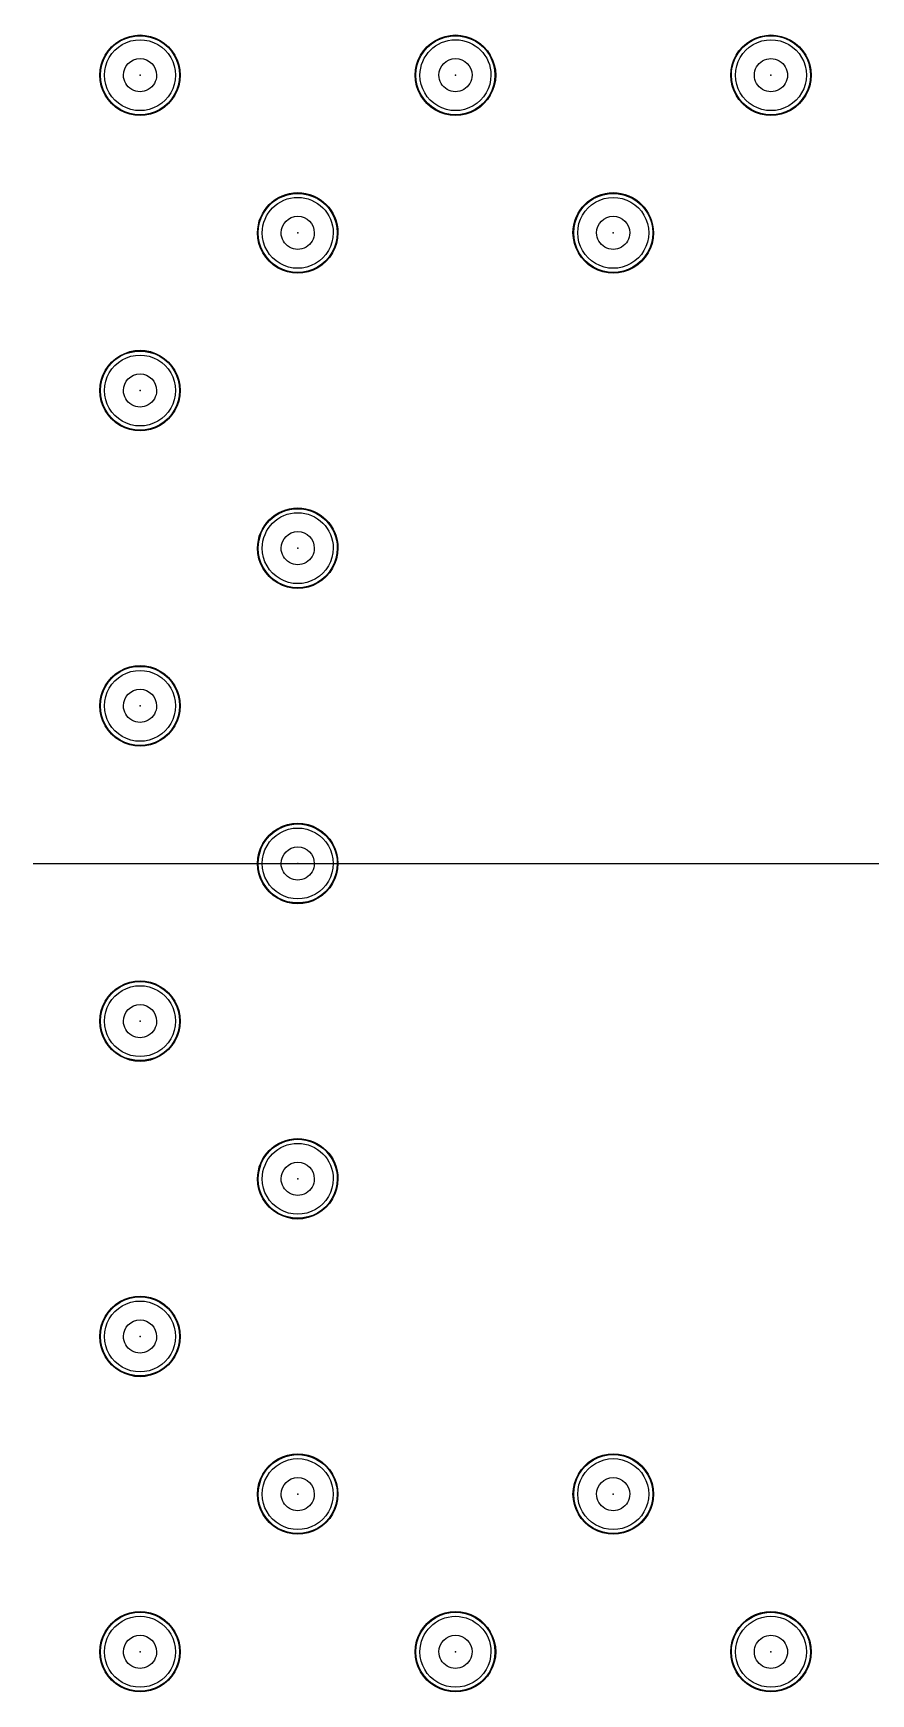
# Model space of a CAD drawing. Header units: millimetres. Extents: x 24815 to 37444, y -10619 to 6020.
# Drawn here: x 28075.79 to 28082.54, y 5863.36 to 5876.74 of the extents above; entities that cross this region are included whole.
import ezdxf

# ---------------------------------------------------------------- set-up
doc = ezdxf.new("R2010")
doc.units = ezdxf.units.MM

# ---------------------------------------------------------------- blocks, each defined once
blk = doc.blocks.new('A$C3CC6408C')
at = {"color": 2}
blk.add_line((-99.224, -39.4), (-79.724, -39.4), dxfattribs=at)
blk.add_line((-99.224, -39.4), (-79.724, -39.4), dxfattribs=at)
at = {"color": 2, "extrusion": (0, 0, -1)}
for centre, major_axis, start_param, end_param in [((-98.364, -33.05), (-0.229, 0.229), 5.497787, 8.63938), ((-98.364, -33.05), (-0.229, 0.229), 5.497787, 8.63938), ((-98.364, -33.05), (-0.225, 0.225), 5.497787, 8.63938), ((-98.364, -33.05), (-0.225, 0.225), 5.497787, 8.63938), ((-98.364, -33.05), (-0.202, 0.202), 5.497787, 8.63938), ((-98.364, -33.05), (-0.202, 0.202), 5.497787, 8.63938), ((-98.364, -33.05), (-0.202, 0.202), 5.497787, 8.63938), ((-98.364, -33.05), (-0.202, 0.202), 5.497787, 8.63938), ((-98.364, -33.05), (-0.202, 0.202), 5.497787, 8.63938), ((-98.364, -33.05), (-0.202, 0.202), 5.497787, 8.63938), ((-98.364, -33.05), (-0.202, 0.202), 5.497787, 8.63938), ((-98.364, -33.05), (-0.202, 0.202), 5.497787, 8.63938), ((-98.364, -33.05), (-0.202, 0.202), 5.497787, 8.63938), ((-98.364, -33.05), (-0.202, 0.202), 5.497787, 8.63938), ((-98.364, -33.05), (-0.202, 0.202), 5.497787, 8.63938), ((-95.824, -33.05), (-0.229, 0.229), 5.497787, 8.63938), ((-95.824, -33.05), (-0.229, 0.229), 5.497787, 8.63938), ((-95.824, -33.05), (-0.225, 0.225), 5.497787, 8.63938), ((-95.824, -33.05), (-0.225, 0.225), 5.497787, 8.63938), ((-95.824, -33.05), (0.202, 0.202), 3.926991, 7.068583), ((-95.824, -33.05), (0.202, 0.202), 3.926991, 7.068583), ((-95.824, -33.05), (0.202, 0.202), 3.926991, 7.068583), ((-95.824, -33.05), (0.202, 0.202), 3.926991, 7.068583), ((-95.824, -33.05), (0.202, 0.202), 3.926991, 7.068583), ((-95.824, -33.05), (0.202, 0.202), 3.926991, 7.068583), ((-95.824, -33.05), (0.202, 0.202), 3.926991, 7.068583), ((-95.824, -33.05), (0.202, 0.202), 3.926991, 7.068583), ((-95.824, -33.05), (0.202, 0.202), 3.926991, 7.068583), ((-95.824, -33.05), (0.202, 0.202), 3.926991, 7.068583), ((-95.824, -33.05), (0.202, 0.202), 3.926991, 7.068583), ((-93.284, -33.05), (-0.229, 0.229), 5.497787, 8.63938), ((-93.284, -33.05), (-0.229, 0.229), 5.497787, 8.63938), ((-93.284, -33.05), (0.225, 0.225), 3.926991, 7.068583), ((-93.284, -33.05), (0.225, 0.225), 3.926991, 7.068583), ((-93.284, -33.05), (-0.202, 0.202), 5.497787, 8.63938), ((-93.284, -33.05), (-0.202, 0.202), 5.497787, 8.63938), ((-93.284, -33.05), (-0.202, 0.202), 5.497787, 8.63938), ((-93.284, -33.05), (-0.202, 0.202), 5.497787, 8.63938), ((-93.284, -33.05), (-0.202, 0.202), 5.497787, 8.63938), ((-93.284, -33.05), (-0.202, 0.202), 5.497787, 8.63938), ((-93.284, -33.05), (-0.202, 0.202), 5.497787, 8.63938), ((-93.284, -33.05), (-0.202, 0.202), 5.497787, 8.63938), ((-93.284, -33.05), (-0.202, 0.202), 5.497787, 8.63938), ((-93.284, -33.05), (-0.202, 0.202), 5.497787, 8.63938), ((-93.284, -33.05), (-0.202, 0.202), 5.497787, 8.63938), ((-98.364, -33.05), (0.0943, 0.0943), 3.926991, 7.068583), ((-98.364, -33.05), (0.0943, 0.0943), 3.926991, 7.068583), ((-95.824, -33.05), (0.0943, 0.0943), 3.926991, 7.068583), ((-95.824, -33.05), (0.0943, 0.0943), 3.926991, 7.068583), ((-93.284, -33.05), (-0.0943, 0.0943), 5.497787, 8.63938), ((-93.284, -33.05), (-0.0943, 0.0943), 5.497787, 8.63938), ((-98.364, -33.05), (0.229, 0.229), 0.785398, 3.926991), ((-98.364, -33.05), (0.229, 0.229), 0.785398, 3.926991), ((-98.364, -33.05), (0.225, 0.225), 0.785398, 3.926991), ((-98.364, -33.05), (0.225, 0.225), 0.785398, 3.926991), ((-98.364, -33.05), (0.202, 0.202), 0.785398, 3.926991), ((-98.364, -33.05), (0.202, 0.202), 0.785398, 3.926991), ((-98.364, -33.05), (0.202, 0.202), 0.785398, 3.926991), ((-98.364, -33.05), (0.202, 0.202), 0.785398, 3.926991), ((-98.364, -33.05), (0.202, 0.202), 0.785398, 3.926991), ((-98.364, -33.05), (0.202, 0.202), 0.785398, 3.926991), ((-98.364, -33.05), (0.202, 0.202), 0.785398, 3.926991), ((-98.364, -33.05), (0.202, 0.202), 0.785398, 3.926991), ((-98.364, -33.05), (0.202, 0.202), 0.785398, 3.926991), ((-98.364, -33.05), (0.202, 0.202), 0.785398, 3.926991), ((-98.364, -33.05), (0.202, 0.202), 0.785398, 3.926991), ((-98.364, -33.05), (0.0943, 0.0943), 0.785398, 3.926991), ((-98.364, -33.05), (0.0943, 0.0943), 0.785398, 3.926991), ((-95.824, -33.05), (0.229, 0.229), 0.785398, 3.926991), ((-95.824, -33.05), (0.229, 0.229), 0.785398, 3.926991), ((-95.824, -33.05), (0.225, 0.225), 0.785398, 3.926991), ((-95.824, -33.05), (0.225, 0.225), 0.785398, 3.926991), ((-95.824, -33.05), (0.202, 0.202), 0.785398, 3.926991), ((-95.824, -33.05), (0.202, 0.202), 0.785398, 3.926991), ((-95.824, -33.05), (0.202, 0.202), 0.785398, 3.926991), ((-95.824, -33.05), (0.202, 0.202), 0.785398, 3.926991), ((-95.824, -33.05), (0.202, 0.202), 0.785398, 3.926991), ((-95.824, -33.05), (0.202, 0.202), 0.785398, 3.926991), ((-95.824, -33.05), (0.202, 0.202), 0.785398, 3.926991), ((-95.824, -33.05), (0.202, 0.202), 0.785398, 3.926991), ((-95.824, -33.05), (0.202, 0.202), 0.785398, 3.926991), ((-95.824, -33.05), (0.202, 0.202), 0.785398, 3.926991), ((-95.824, -33.05), (0.202, 0.202), 0.785398, 3.926991), ((-95.824, -33.05), (-0.0943, 0.0943), 2.356194, 5.497787), ((-95.824, -33.05), (-0.0943, 0.0943), 2.356194, 5.497787), ((-93.284, -33.05), (0.229, 0.229), 0.785398, 3.926991), ((-93.284, -33.05), (0.229, 0.229), 0.785398, 3.926991), ((-93.284, -33.05), (0.225, 0.225), 0.785398, 3.926991), ((-93.284, -33.05), (0.225, 0.225), 0.785398, 3.926991), ((-93.284, -33.05), (0.202, 0.202), 0.785398, 3.926991), ((-93.284, -33.05), (0.202, 0.202), 0.785398, 3.926991), ((-93.284, -33.05), (0.202, 0.202), 0.785398, 3.926991), ((-93.284, -33.05), (0.202, 0.202), 0.785398, 3.926991), ((-93.284, -33.05), (0.202, 0.202), 0.785398, 3.926991), ((-93.284, -33.05), (0.202, 0.202), 0.785398, 3.926991), ((-93.284, -33.05), (0.202, 0.202), 0.785398, 3.926991), ((-93.284, -33.05), (0.202, 0.202), 0.785398, 3.926991), ((-93.284, -33.05), (0.202, 0.202), 0.785398, 3.926991), ((-93.284, -33.05), (0.202, 0.202), 0.785398, 3.926991), ((-93.284, -33.05), (0.202, 0.202), 0.785398, 3.926991), ((-93.284, -33.05), (0.0943, 0.0943), 0.785398, 3.926991), ((-93.284, -33.05), (0.0943, 0.0943), 0.785398, 3.926991), ((-97.094, -34.32), (0.229, 0.229), 3.926991, 7.068583), ((-97.094, -34.32), (0.229, 0.229), 3.926991, 7.068583), ((-97.094, -34.32), (-0.225, 0.225), 5.497787, 8.63938), ((-97.094, -34.32), (-0.225, 0.225), 5.497787, 8.63938), ((-97.094, -34.32), (0.202, 0.202), 3.926991, 7.068583), ((-97.094, -34.32), (0.202, 0.202), 3.926991, 7.068583), ((-97.094, -34.32), (0.202, 0.202), 3.926991, 7.068583), ((-97.094, -34.32), (0.202, 0.202), 3.926991, 7.068583), ((-97.094, -34.32), (0.202, 0.202), 3.926991, 7.068583), ((-97.094, -34.32), (0.202, 0.202), 3.926991, 7.068583), ((-97.094, -34.32), (0.202, 0.202), 3.926991, 7.068583), ((-97.094, -34.32), (0.202, 0.202), 3.926991, 7.068583), ((-97.094, -34.32), (0.202, 0.202), 3.926991, 7.068583), ((-97.094, -34.32), (0.202, 0.202), 3.926991, 7.068583), ((-97.094, -34.32), (0.202, 0.202), 3.926991, 7.068583), ((-94.554, -34.32), (0.229, 0.229), 3.926991, 7.068583), ((-94.554, -34.32), (0.229, 0.229), 3.926991, 7.068583), ((-94.554, -34.32), (-0.225, 0.225), 5.497787, 8.63938), ((-94.554, -34.32), (-0.225, 0.225), 5.497787, 8.63938), ((-94.554, -34.32), (-0.202, 0.202), 5.497787, 8.63938), ((-94.554, -34.32), (-0.202, 0.202), 5.497787, 8.63938), ((-94.554, -34.32), (-0.202, 0.202), 5.497787, 8.63938), ((-94.554, -34.32), (-0.202, 0.202), 5.497787, 8.63938), ((-94.554, -34.32), (-0.202, 0.202), 5.497787, 8.63938), ((-94.554, -34.32), (-0.202, 0.202), 5.497787, 8.63938), ((-94.554, -34.32), (-0.202, 0.202), 5.497787, 8.63938), ((-94.554, -34.32), (-0.202, 0.202), 5.497787, 8.63938), ((-94.554, -34.32), (-0.202, 0.202), 5.497787, 8.63938), ((-94.554, -34.32), (-0.202, 0.202), 5.497787, 8.63938), ((-94.554, -34.32), (-0.202, 0.202), 5.497787, 8.63938), ((-97.094, -34.32), (0.0943, 0.0943), 3.926991, 7.068583), ((-97.094, -34.32), (0.0943, 0.0943), 3.926991, 7.068583), ((-94.554, -34.32), (0.0943, 0.0943), 3.926991, 7.068583), ((-94.554, -34.32), (0.0943, 0.0943), 3.926991, 7.068583), ((-97.094, -34.32), (0.229, 0.229), 0.785398, 3.926991), ((-97.094, -34.32), (0.229, 0.229), 0.785398, 3.926991), ((-97.094, -34.32), (-0.225, 0.225), 2.356194, 5.497787), ((-97.094, -34.32), (-0.225, 0.225), 2.356194, 5.497787), ((-97.094, -34.32), (-0.202, 0.202), 2.356194, 5.497787), ((-97.094, -34.32), (-0.202, 0.202), 2.356194, 5.497787), ((-97.094, -34.32), (-0.202, 0.202), 2.356194, 5.497787), ((-97.094, -34.32), (-0.202, 0.202), 2.356194, 5.497787), ((-97.094, -34.32), (-0.202, 0.202), 2.356194, 5.497787), ((-97.094, -34.32), (-0.202, 0.202), 2.356194, 5.497787), ((-97.094, -34.32), (-0.202, 0.202), 2.356194, 5.497787), ((-97.094, -34.32), (-0.202, 0.202), 2.356194, 5.497787), ((-97.094, -34.32), (-0.202, 0.202), 2.356194, 5.497787), ((-97.094, -34.32), (-0.202, 0.202), 2.356194, 5.497787), ((-97.094, -34.32), (-0.202, 0.202), 2.356194, 5.497787), ((-97.094, -34.32), (0.0943, 0.0943), 0.785398, 3.926991), ((-97.094, -34.32), (0.0943, 0.0943), 0.785398, 3.926991), ((-94.554, -34.32), (0.229, 0.229), 0.785398, 3.926991), ((-94.554, -34.32), (0.229, 0.229), 0.785398, 3.926991), ((-94.554, -34.32), (-0.225, 0.225), 2.356194, 5.497787), ((-94.554, -34.32), (-0.225, 0.225), 2.356194, 5.497787), ((-94.554, -34.32), (-0.202, 0.202), 2.356194, 5.497787), ((-94.554, -34.32), (-0.202, 0.202), 2.356194, 5.497787), ((-94.554, -34.32), (-0.202, 0.202), 2.356194, 5.497787), ((-94.554, -34.32), (-0.202, 0.202), 2.356194, 5.497787), ((-94.554, -34.32), (-0.202, 0.202), 2.356194, 5.497787), ((-94.554, -34.32), (-0.202, 0.202), 2.356194, 5.497787), ((-94.554, -34.32), (-0.202, 0.202), 2.356194, 5.497787), ((-94.554, -34.32), (-0.202, 0.202), 2.356194, 5.497787), ((-94.554, -34.32), (-0.202, 0.202), 2.356194, 5.497787), ((-94.554, -34.32), (-0.202, 0.202), 2.356194, 5.497787), ((-94.554, -34.32), (-0.202, 0.202), 2.356194, 5.497787), ((-94.554, -34.32), (0.0943, 0.0943), 0.785398, 3.926991), ((-94.554, -34.32), (0.0943, 0.0943), 0.785398, 3.926991), ((-98.364, -35.59), (-0.229, 0.229), 5.497787, 8.63938), ((-98.364, -35.59), (-0.229, 0.229), 5.497787, 8.63938), ((-98.364, -35.59), (-0.225, 0.225), 5.497787, 8.63938), ((-98.364, -35.59), (-0.225, 0.225), 5.497787, 8.63938), ((-98.364, -35.59), (-0.202, 0.202), 5.497787, 8.63938), ((-98.364, -35.59), (-0.202, 0.202), 5.497787, 8.63938), ((-98.364, -35.59), (-0.202, 0.202), 5.497787, 8.63938), ((-98.364, -35.59), (-0.202, 0.202), 5.497787, 8.63938), ((-98.364, -35.59), (-0.202, 0.202), 5.497787, 8.63938), ((-98.364, -35.59), (-0.202, 0.202), 5.497787, 8.63938), ((-98.364, -35.59), (-0.202, 0.202), 5.497787, 8.63938), ((-98.364, -35.59), (-0.202, 0.202), 5.497787, 8.63938), ((-98.364, -35.59), (-0.202, 0.202), 5.497787, 8.63938), ((-98.364, -35.59), (-0.202, 0.202), 5.497787, 8.63938), ((-98.364, -35.59), (-0.202, 0.202), 5.497787, 8.63938), ((-98.364, -35.59), (0.0943, 0.0943), 3.926991, 7.068583), ((-98.364, -35.59), (0.0943, 0.0943), 3.926991, 7.068583), ((-98.364, -35.59), (-0.229, 0.229), 2.356194, 5.497787), ((-98.364, -35.59), (-0.229, 0.229), 2.356194, 5.497787), ((-98.364, -35.59), (0.225, 0.225), 0.785398, 3.926991), ((-98.364, -35.59), (0.225, 0.225), 0.785398, 3.926991), ((-98.364, -35.59), (-0.202, 0.202), 2.356194, 5.497787), ((-98.364, -35.59), (-0.202, 0.202), 2.356194, 5.497787), ((-98.364, -35.59), (-0.202, 0.202), 2.356194, 5.497787), ((-98.364, -35.59), (-0.202, 0.202), 2.356194, 5.497787), ((-98.364, -35.59), (-0.202, 0.202), 2.356194, 5.497787), ((-98.364, -35.59), (-0.202, 0.202), 2.356194, 5.497787), ((-98.364, -35.59), (-0.202, 0.202), 2.356194, 5.497787), ((-98.364, -35.59), (-0.202, 0.202), 2.356194, 5.497787), ((-98.364, -35.59), (-0.202, 0.202), 2.356194, 5.497787), ((-98.364, -35.59), (-0.202, 0.202), 2.356194, 5.497787), ((-98.364, -35.59), (-0.202, 0.202), 2.356194, 5.497787), ((-98.364, -35.59), (0.0943, 0.0943), 0.785398, 3.926991), ((-98.364, -35.59), (0.0943, 0.0943), 0.785398, 3.926991), ((-97.094, -36.86), (0.229, 0.229), 3.926991, 7.068583), ((-97.094, -36.86), (0.229, 0.229), 3.926991, 7.068583), ((-97.094, -36.86), (0.225, 0.225), 3.926991, 7.068583), ((-97.094, -36.86), (0.225, 0.225), 3.926991, 7.068583), ((-97.094, -36.86), (0.202, 0.202), 3.926991, 7.068583), ((-97.094, -36.86), (0.202, 0.202), 3.926991, 7.068583), ((-97.094, -36.86), (0.202, 0.202), 3.926991, 7.068583), ((-97.094, -36.86), (0.202, 0.202), 3.926991, 7.068583), ((-97.094, -36.86), (0.202, 0.202), 3.926991, 7.068583), ((-97.094, -36.86), (0.202, 0.202), 3.926991, 7.068583), ((-97.094, -36.86), (0.202, 0.202), 3.926991, 7.068583), ((-97.094, -36.86), (0.202, 0.202), 3.926991, 7.068583), ((-97.094, -36.86), (0.202, 0.202), 3.926991, 7.068583), ((-97.094, -36.86), (0.202, 0.202), 3.926991, 7.068583), ((-97.094, -36.86), (0.202, 0.202), 3.926991, 7.068583), ((-97.094, -36.86), (0.0943, 0.0943), 3.926991, 7.068583), ((-97.094, -36.86), (0.0943, 0.0943), 3.926991, 7.068583), ((-97.094, -36.86), (-0.229, 0.229), 2.356194, 5.497787), ((-97.094, -36.86), (-0.229, 0.229), 2.356194, 5.497787), ((-97.094, -36.86), (-0.225, 0.225), 2.356194, 5.497787), ((-97.094, -36.86), (-0.225, 0.225), 2.356194, 5.497787), ((-97.094, -36.86), (-0.202, 0.202), 2.356194, 5.497787), ((-97.094, -36.86), (-0.202, 0.202), 2.356194, 5.497787), ((-97.094, -36.86), (-0.202, 0.202), 2.356194, 5.497787), ((-97.094, -36.86), (-0.202, 0.202), 2.356194, 5.497787), ((-97.094, -36.86), (-0.202, 0.202), 2.356194, 5.497787), ((-97.094, -36.86), (-0.202, 0.202), 2.356194, 5.497787), ((-97.094, -36.86), (-0.202, 0.202), 2.356194, 5.497787), ((-97.094, -36.86), (-0.202, 0.202), 2.356194, 5.497787), ((-97.094, -36.86), (-0.202, 0.202), 2.356194, 5.497787), ((-97.094, -36.86), (-0.202, 0.202), 2.356194, 5.497787), ((-97.094, -36.86), (-0.202, 0.202), 2.356194, 5.497787), ((-97.094, -36.86), (0.0943, 0.0943), 0.785398, 3.926991), ((-97.094, -36.86), (0.0943, 0.0943), 0.785398, 3.926991), ((-98.364, -38.13), (-0.229, 0.229), 5.497787, 8.63938), ((-98.364, -38.13), (-0.229, 0.229), 5.497787, 8.63938), ((-98.364, -38.13), (-0.225, 0.225), 5.497787, 8.63938), ((-98.364, -38.13), (-0.225, 0.225), 5.497787, 8.63938), ((-98.364, -38.13), (-0.202, 0.202), 5.497787, 8.63938), ((-98.364, -38.13), (-0.202, 0.202), 5.497787, 8.63938), ((-98.364, -38.13), (-0.202, 0.202), 5.497787, 8.63938), ((-98.364, -38.13), (-0.202, 0.202), 5.497787, 8.63938), ((-98.364, -38.13), (-0.202, 0.202), 5.497787, 8.63938), ((-98.364, -38.13), (-0.202, 0.202), 5.497787, 8.63938), ((-98.364, -38.13), (-0.202, 0.202), 5.497787, 8.63938), ((-98.364, -38.13), (-0.202, 0.202), 5.497787, 8.63938), ((-98.364, -38.13), (-0.202, 0.202), 5.497787, 8.63938), ((-98.364, -38.13), (-0.202, 0.202), 5.497787, 8.63938), ((-98.364, -38.13), (-0.202, 0.202), 5.497787, 8.63938), ((-98.364, -38.13), (0.0943, 0.0943), 3.926991, 7.068583), ((-98.364, -38.13), (0.0943, 0.0943), 3.926991, 7.068583), ((-98.364, -38.13), (0.229, 0.229), 0.785398, 3.926991), ((-98.364, -38.13), (0.229, 0.229), 0.785398, 3.926991), ((-98.364, -38.13), (0.225, 0.225), 0.785398, 3.926991), ((-98.364, -38.13), (0.225, 0.225), 0.785398, 3.926991), ((-98.364, -38.13), (0.202, 0.202), 0.785398, 3.926991), ((-98.364, -38.13), (0.202, 0.202), 0.785398, 3.926991), ((-98.364, -38.13), (0.202, 0.202), 0.785398, 3.926991), ((-98.364, -38.13), (0.202, 0.202), 0.785398, 3.926991), ((-98.364, -38.13), (0.202, 0.202), 0.785398, 3.926991), ((-98.364, -38.13), (0.202, 0.202), 0.785398, 3.926991), ((-98.364, -38.13), (0.202, 0.202), 0.785398, 3.926991), ((-98.364, -38.13), (0.202, 0.202), 0.785398, 3.926991), ((-98.364, -38.13), (0.202, 0.202), 0.785398, 3.926991), ((-98.364, -38.13), (0.202, 0.202), 0.785398, 3.926991), ((-98.364, -38.13), (0.202, 0.202), 0.785398, 3.926991), ((-98.364, -38.13), (0.0943, 0.0943), 0.785398, 3.926991), ((-98.364, -38.13), (0.0943, 0.0943), 0.785398, 3.926991), ((-97.094, -39.4), (-0.229, 0.229), 5.497787, 8.63938), ((-97.094, -39.4), (-0.229, 0.229), 5.497787, 8.63938), ((-97.094, -39.4), (0.225, 0.225), 3.926991, 7.068583), ((-97.094, -39.4), (0.225, 0.225), 3.926991, 7.068583), ((-97.094, -39.4), (-0.202, 0.202), 5.497787, 8.63938), ((-97.094, -39.4), (-0.202, 0.202), 5.497787, 8.63938), ((-97.094, -39.4), (-0.202, 0.202), 5.497787, 8.63938), ((-97.094, -39.4), (-0.202, 0.202), 5.497787, 8.63938), ((-97.094, -39.4), (-0.202, 0.202), 5.497787, 8.63938), ((-97.094, -39.4), (-0.202, 0.202), 5.497787, 8.63938), ((-97.094, -39.4), (-0.202, 0.202), 5.497787, 8.63938), ((-97.094, -39.4), (-0.202, 0.202), 5.497787, 8.63938), ((-97.094, -39.4), (-0.202, 0.202), 5.497787, 8.63938), ((-97.094, -39.4), (-0.202, 0.202), 5.497787, 8.63938), ((-97.094, -39.4), (-0.202, 0.202), 5.497787, 8.63938), ((-97.094, -39.4), (0.0943, 0.0943), 3.926991, 7.068583), ((-97.094, -39.4), (0.0943, 0.0943), 3.926991, 7.068583), ((-97.094, -39.4), (0.229, 0.229), 0.785398, 3.926991), ((-97.094, -39.4), (0.229, 0.229), 0.785398, 3.926991), ((-97.094, -39.4), (-0.225, 0.225), 2.356194, 5.497787), ((-97.094, -39.4), (-0.225, 0.225), 2.356194, 5.497787), ((-97.094, -39.4), (-0.202, 0.202), 2.356194, 5.497787), ((-97.094, -39.4), (-0.202, 0.202), 2.356194, 5.497787), ((-97.094, -39.4), (-0.202, 0.202), 2.356194, 5.497787), ((-97.094, -39.4), (-0.202, 0.202), 2.356194, 5.497787), ((-97.094, -39.4), (-0.202, 0.202), 2.356194, 5.497787), ((-97.094, -39.4), (-0.202, 0.202), 2.356194, 5.497787), ((-97.094, -39.4), (-0.202, 0.202), 2.356194, 5.497787), ((-97.094, -39.4), (-0.202, 0.202), 2.356194, 5.497787), ((-97.094, -39.4), (-0.202, 0.202), 2.356194, 5.497787), ((-97.094, -39.4), (-0.202, 0.202), 2.356194, 5.497787), ((-97.094, -39.4), (-0.202, 0.202), 2.356194, 5.497787), ((-97.094, -39.4), (0.0943, 0.0943), 0.785398, 3.926991), ((-97.094, -39.4), (0.0943, 0.0943), 0.785398, 3.926991), ((-98.364, -40.67), (-0.229, 0.229), 5.497787, 8.63938), ((-98.364, -40.67), (-0.229, 0.229), 5.497787, 8.63938), ((-98.364, -40.67), (-0.225, 0.225), 5.497787, 8.63938), ((-98.364, -40.67), (-0.225, 0.225), 5.497787, 8.63938), ((-98.364, -40.67), (-0.202, 0.202), 5.497787, 8.63938), ((-98.364, -40.67), (-0.202, 0.202), 5.497787, 8.63938), ((-98.364, -40.67), (-0.202, 0.202), 5.497787, 8.63938), ((-98.364, -40.67), (-0.202, 0.202), 5.497787, 8.63938), ((-98.364, -40.67), (-0.202, 0.202), 5.497787, 8.63938), ((-98.364, -40.67), (-0.202, 0.202), 5.497787, 8.63938), ((-98.364, -40.67), (-0.202, 0.202), 5.497787, 8.63938), ((-98.364, -40.67), (-0.202, 0.202), 5.497787, 8.63938), ((-98.364, -40.67), (-0.202, 0.202), 5.497787, 8.63938), ((-98.364, -40.67), (-0.202, 0.202), 5.497787, 8.63938), ((-98.364, -40.67), (-0.202, 0.202), 5.497787, 8.63938), ((-98.364, -40.67), (0.0943, 0.0943), 3.926991, 7.068583), ((-98.364, -40.67), (0.0943, 0.0943), 3.926991, 7.068583), ((-98.364, -40.67), (0.229, 0.229), 0.785398, 3.926991), ((-98.364, -40.67), (0.229, 0.229), 0.785398, 3.926991), ((-98.364, -40.67), (-0.225, 0.225), 2.356194, 5.497787), ((-98.364, -40.67), (-0.225, 0.225), 2.356194, 5.497787), ((-98.364, -40.67), (-0.202, 0.202), 2.356194, 5.497787), ((-98.364, -40.67), (-0.202, 0.202), 2.356194, 5.497787), ((-98.364, -40.67), (-0.202, 0.202), 2.356194, 5.497787), ((-98.364, -40.67), (-0.202, 0.202), 2.356194, 5.497787), ((-98.364, -40.67), (-0.202, 0.202), 2.356194, 5.497787), ((-98.364, -40.67), (-0.202, 0.202), 2.356194, 5.497787), ((-98.364, -40.67), (-0.202, 0.202), 2.356194, 5.497787), ((-98.364, -40.67), (-0.202, 0.202), 2.356194, 5.497787), ((-98.364, -40.67), (-0.202, 0.202), 2.356194, 5.497787), ((-98.364, -40.67), (-0.202, 0.202), 2.356194, 5.497787), ((-98.364, -40.67), (-0.202, 0.202), 2.356194, 5.497787), ((-98.364, -40.67), (0.0943, 0.0943), 0.785398, 3.926991), ((-98.364, -40.67), (0.0943, 0.0943), 0.785398, 3.926991), ((-97.094, -41.94), (0.229, 0.229), 3.926991, 7.068583), ((-97.094, -41.94), (0.229, 0.229), 3.926991, 7.068583), ((-97.094, -41.94), (0.225, 0.225), 3.926991, 7.068583), ((-97.094, -41.94), (0.225, 0.225), 3.926991, 7.068583), ((-97.094, -41.94), (0.202, 0.202), 3.926991, 7.068583), ((-97.094, -41.94), (0.202, 0.202), 3.926991, 7.068583), ((-97.094, -41.94), (0.202, 0.202), 3.926991, 7.068583), ((-97.094, -41.94), (0.202, 0.202), 3.926991, 7.068583), ((-97.094, -41.94), (0.202, 0.202), 3.926991, 7.068583), ((-97.094, -41.94), (0.202, 0.202), 3.926991, 7.068583), ((-97.094, -41.94), (0.202, 0.202), 3.926991, 7.068583), ((-97.094, -41.94), (0.202, 0.202), 3.926991, 7.068583), ((-97.094, -41.94), (0.202, 0.202), 3.926991, 7.068583), ((-97.094, -41.94), (0.202, 0.202), 3.926991, 7.068583), ((-97.094, -41.94), (0.202, 0.202), 3.926991, 7.068583), ((-97.094, -41.94), (0.0943, 0.0943), 3.926991, 7.068583), ((-97.094, -41.94), (0.0943, 0.0943), 3.926991, 7.068583), ((-97.094, -41.94), (-0.229, 0.229), 2.356194, 5.497787), ((-97.094, -41.94), (-0.229, 0.229), 2.356194, 5.497787), ((-97.094, -41.94), (-0.225, 0.225), 2.356194, 5.497787), ((-97.094, -41.94), (-0.225, 0.225), 2.356194, 5.497787), ((-97.094, -41.94), (-0.202, 0.202), 2.356194, 5.497787), ((-97.094, -41.94), (-0.202, 0.202), 2.356194, 5.497787), ((-97.094, -41.94), (-0.202, 0.202), 2.356194, 5.497787), ((-97.094, -41.94), (-0.202, 0.202), 2.356194, 5.497787), ((-97.094, -41.94), (-0.202, 0.202), 2.356194, 5.497787), ((-97.094, -41.94), (-0.202, 0.202), 2.356194, 5.497787), ((-97.094, -41.94), (-0.202, 0.202), 2.356194, 5.497787), ((-97.094, -41.94), (-0.202, 0.202), 2.356194, 5.497787), ((-97.094, -41.94), (-0.202, 0.202), 2.356194, 5.497787), ((-97.094, -41.94), (-0.202, 0.202), 2.356194, 5.497787), ((-97.094, -41.94), (-0.202, 0.202), 2.356194, 5.497787), ((-97.094, -41.94), (0.0943, 0.0943), 0.785398, 3.926991), ((-97.094, -41.94), (0.0943, 0.0943), 0.785398, 3.926991), ((-98.364, -43.21), (-0.229, 0.229), 5.497787, 8.63938), ((-98.364, -43.21), (-0.229, 0.229), 5.497787, 8.63938), ((-98.364, -43.21), (-0.225, 0.225), 5.497787, 8.63938), ((-98.364, -43.21), (-0.225, 0.225), 5.497787, 8.63938), ((-98.364, -43.21), (-0.202, 0.202), 5.497787, 8.63938), ((-98.364, -43.21), (-0.202, 0.202), 5.497787, 8.63938), ((-98.364, -43.21), (-0.202, 0.202), 5.497787, 8.63938), ((-98.364, -43.21), (-0.202, 0.202), 5.497787, 8.63938), ((-98.364, -43.21), (-0.202, 0.202), 5.497787, 8.63938), ((-98.364, -43.21), (-0.202, 0.202), 5.497787, 8.63938), ((-98.364, -43.21), (-0.202, 0.202), 5.497787, 8.63938), ((-98.364, -43.21), (-0.202, 0.202), 5.497787, 8.63938), ((-98.364, -43.21), (-0.202, 0.202), 5.497787, 8.63938), ((-98.364, -43.21), (-0.202, 0.202), 5.497787, 8.63938), ((-98.364, -43.21), (-0.202, 0.202), 5.497787, 8.63938), ((-98.364, -43.21), (0.0943, 0.0943), 3.926991, 7.068583), ((-98.364, -43.21), (0.0943, 0.0943), 3.926991, 7.068583), ((-98.364, -43.21), (-0.229, 0.229), 2.356194, 5.497787), ((-98.364, -43.21), (-0.229, 0.229), 2.356194, 5.497787), ((-98.364, -43.21), (0.225, 0.225), 0.785398, 3.926991), ((-98.364, -43.21), (0.225, 0.225), 0.785398, 3.926991), ((-98.364, -43.21), (-0.202, 0.202), 2.356194, 5.497787), ((-98.364, -43.21), (-0.202, 0.202), 2.356194, 5.497787), ((-98.364, -43.21), (-0.202, 0.202), 2.356194, 5.497787), ((-98.364, -43.21), (-0.202, 0.202), 2.356194, 5.497787), ((-98.364, -43.21), (-0.202, 0.202), 2.356194, 5.497787), ((-98.364, -43.21), (-0.202, 0.202), 2.356194, 5.497787), ((-98.364, -43.21), (-0.202, 0.202), 2.356194, 5.497787), ((-98.364, -43.21), (-0.202, 0.202), 2.356194, 5.497787), ((-98.364, -43.21), (-0.202, 0.202), 2.356194, 5.497787), ((-98.364, -43.21), (-0.202, 0.202), 2.356194, 5.497787), ((-98.364, -43.21), (-0.202, 0.202), 2.356194, 5.497787), ((-98.364, -43.21), (0.0943, 0.0943), 0.785398, 3.926991), ((-98.364, -43.21), (0.0943, 0.0943), 0.785398, 3.926991), ((-97.094, -44.48), (-0.229, 0.229), 5.497787, 8.63938), ((-97.094, -44.48), (-0.229, 0.229), 5.497787, 8.63938), ((-94.554, -44.48), (-0.229, 0.229), 5.497787, 8.63938), ((-94.554, -44.48), (-0.229, 0.229), 5.497787, 8.63938), ((-97.094, -44.48), (0.225, 0.225), 3.926991, 7.068583), ((-97.094, -44.48), (0.225, 0.225), 3.926991, 7.068583), ((-97.094, -44.48), (-0.202, 0.202), 5.497787, 8.63938), ((-97.094, -44.48), (-0.202, 0.202), 5.497787, 8.63938), ((-97.094, -44.48), (-0.202, 0.202), 5.497787, 8.63938), ((-97.094, -44.48), (-0.202, 0.202), 5.497787, 8.63938), ((-97.094, -44.48), (-0.202, 0.202), 5.497787, 8.63938), ((-97.094, -44.48), (-0.202, 0.202), 5.497787, 8.63938), ((-97.094, -44.48), (-0.202, 0.202), 5.497787, 8.63938), ((-97.094, -44.48), (-0.202, 0.202), 5.497787, 8.63938), ((-97.094, -44.48), (-0.202, 0.202), 5.497787, 8.63938), ((-97.094, -44.48), (-0.202, 0.202), 5.497787, 8.63938), ((-97.094, -44.48), (-0.202, 0.202), 5.497787, 8.63938), ((-94.554, -44.48), (-0.225, 0.225), 5.497787, 8.63938), ((-94.554, -44.48), (-0.225, 0.225), 5.497787, 8.63938), ((-94.554, -44.48), (-0.202, 0.202), 5.497787, 8.63938), ((-94.554, -44.48), (-0.202, 0.202), 5.497787, 8.63938), ((-94.554, -44.48), (-0.202, 0.202), 5.497787, 8.63938), ((-94.554, -44.48), (-0.202, 0.202), 5.497787, 8.63938), ((-94.554, -44.48), (-0.202, 0.202), 5.497787, 8.63938), ((-94.554, -44.48), (-0.202, 0.202), 5.497787, 8.63938), ((-94.554, -44.48), (-0.202, 0.202), 5.497787, 8.63938), ((-94.554, -44.48), (-0.202, 0.202), 5.497787, 8.63938), ((-94.554, -44.48), (-0.202, 0.202), 5.497787, 8.63938), ((-94.554, -44.48), (-0.202, 0.202), 5.497787, 8.63938), ((-94.554, -44.48), (-0.202, 0.202), 5.497787, 8.63938), ((-97.094, -44.48), (0.0943, 0.0943), 3.926991, 7.068583), ((-97.094, -44.48), (0.0943, 0.0943), 3.926991, 7.068583), ((-94.554, -44.48), (0.0943, 0.0943), 3.926991, 7.068583), ((-94.554, -44.48), (0.0943, 0.0943), 3.926991, 7.068583), ((-97.094, -44.48), (0.229, 0.229), 0.785398, 3.926991), ((-97.094, -44.48), (0.229, 0.229), 0.785398, 3.926991), ((-97.094, -44.48), (-0.225, 0.225), 2.356194, 5.497787), ((-97.094, -44.48), (-0.225, 0.225), 2.356194, 5.497787), ((-97.094, -44.48), (-0.202, 0.202), 2.356194, 5.497787), ((-97.094, -44.48), (-0.202, 0.202), 2.356194, 5.497787), ((-97.094, -44.48), (-0.202, 0.202), 2.356194, 5.497787), ((-97.094, -44.48), (-0.202, 0.202), 2.356194, 5.497787), ((-97.094, -44.48), (-0.202, 0.202), 2.356194, 5.497787), ((-97.094, -44.48), (-0.202, 0.202), 2.356194, 5.497787), ((-97.094, -44.48), (-0.202, 0.202), 2.356194, 5.497787), ((-97.094, -44.48), (-0.202, 0.202), 2.356194, 5.497787), ((-97.094, -44.48), (-0.202, 0.202), 2.356194, 5.497787), ((-97.094, -44.48), (-0.202, 0.202), 2.356194, 5.497787), ((-97.094, -44.48), (-0.202, 0.202), 2.356194, 5.497787), ((-97.094, -44.48), (0.0943, 0.0943), 0.785398, 3.926991), ((-97.094, -44.48), (0.0943, 0.0943), 0.785398, 3.926991), ((-94.554, -44.48), (0.229, 0.229), 0.785398, 3.926991), ((-94.554, -44.48), (0.229, 0.229), 0.785398, 3.926991), ((-94.554, -44.48), (-0.225, 0.225), 2.356194, 5.497787), ((-94.554, -44.48), (-0.225, 0.225), 2.356194, 5.497787), ((-94.554, -44.48), (-0.202, 0.202), 2.356194, 5.497787), ((-94.554, -44.48), (-0.202, 0.202), 2.356194, 5.497787), ((-94.554, -44.48), (-0.202, 0.202), 2.356194, 5.497787), ((-94.554, -44.48), (-0.202, 0.202), 2.356194, 5.497787), ((-94.554, -44.48), (-0.202, 0.202), 2.356194, 5.497787), ((-94.554, -44.48), (-0.202, 0.202), 2.356194, 5.497787), ((-94.554, -44.48), (-0.202, 0.202), 2.356194, 5.497787), ((-94.554, -44.48), (-0.202, 0.202), 2.356194, 5.497787), ((-94.554, -44.48), (-0.202, 0.202), 2.356194, 5.497787), ((-94.554, -44.48), (-0.202, 0.202), 2.356194, 5.497787), ((-94.554, -44.48), (-0.202, 0.202), 2.356194, 5.497787), ((-94.554, -44.48), (0.0943, 0.0943), 0.785398, 3.926991), ((-94.554, -44.48), (0.0943, 0.0943), 0.785398, 3.926991), ((-98.364, -45.75), (-0.229, 0.229), 5.497787, 8.63938), ((-98.364, -45.75), (-0.229, 0.229), 5.497787, 8.63938), ((-98.364, -45.75), (-0.225, 0.225), 5.497787, 8.63938), ((-98.364, -45.75), (-0.225, 0.225), 5.497787, 8.63938), ((-98.364, -45.75), (-0.202, 0.202), 5.497787, 8.63938), ((-98.364, -45.75), (-0.202, 0.202), 5.497787, 8.63938), ((-98.364, -45.75), (-0.202, 0.202), 5.497787, 8.63938), ((-98.364, -45.75), (-0.202, 0.202), 5.497787, 8.63938), ((-98.364, -45.75), (-0.202, 0.202), 5.497787, 8.63938), ((-98.364, -45.75), (-0.202, 0.202), 5.497787, 8.63938), ((-98.364, -45.75), (-0.202, 0.202), 5.497787, 8.63938), ((-98.364, -45.75), (-0.202, 0.202), 5.497787, 8.63938), ((-98.364, -45.75), (-0.202, 0.202), 5.497787, 8.63938), ((-98.364, -45.75), (-0.202, 0.202), 5.497787, 8.63938), ((-98.364, -45.75), (-0.202, 0.202), 5.497787, 8.63938), ((-95.824, -45.75), (-0.229, 0.229), 5.497787, 8.63938), ((-95.824, -45.75), (-0.229, 0.229), 5.497787, 8.63938), ((-95.824, -45.75), (-0.225, 0.225), 5.497787, 8.63938), ((-95.824, -45.75), (-0.225, 0.225), 5.497787, 8.63938), ((-95.824, -45.75), (0.202, 0.202), 3.926991, 7.068583), ((-95.824, -45.75), (0.202, 0.202), 3.926991, 7.068583), ((-95.824, -45.75), (0.202, 0.202), 3.926991, 7.068583), ((-95.824, -45.75), (0.202, 0.202), 3.926991, 7.068583), ((-95.824, -45.75), (0.202, 0.202), 3.926991, 7.068583), ((-95.824, -45.75), (0.202, 0.202), 3.926991, 7.068583), ((-95.824, -45.75), (0.202, 0.202), 3.926991, 7.068583), ((-95.824, -45.75), (0.202, 0.202), 3.926991, 7.068583), ((-95.824, -45.75), (0.202, 0.202), 3.926991, 7.068583), ((-95.824, -45.75), (0.202, 0.202), 3.926991, 7.068583), ((-95.824, -45.75), (0.202, 0.202), 3.926991, 7.068583), ((-93.284, -45.75), (-0.229, 0.229), 5.497787, 8.63938), ((-93.284, -45.75), (-0.229, 0.229), 5.497787, 8.63938), ((-93.284, -45.75), (0.225, 0.225), 3.926991, 7.068583), ((-93.284, -45.75), (0.225, 0.225), 3.926991, 7.068583), ((-93.284, -45.75), (-0.202, 0.202), 5.497787, 8.63938), ((-93.284, -45.75), (-0.202, 0.202), 5.497787, 8.63938), ((-93.284, -45.75), (-0.202, 0.202), 5.497787, 8.63938), ((-93.284, -45.75), (-0.202, 0.202), 5.497787, 8.63938), ((-93.284, -45.75), (-0.202, 0.202), 5.497787, 8.63938), ((-93.284, -45.75), (-0.202, 0.202), 5.497787, 8.63938), ((-93.284, -45.75), (-0.202, 0.202), 5.497787, 8.63938), ((-93.284, -45.75), (-0.202, 0.202), 5.497787, 8.63938), ((-93.284, -45.75), (-0.202, 0.202), 5.497787, 8.63938), ((-93.284, -45.75), (-0.202, 0.202), 5.497787, 8.63938), ((-93.284, -45.75), (-0.202, 0.202), 5.497787, 8.63938), ((-93.284, -45.75), (-0.0943, 0.0943), 5.497787, 8.63938), ((-93.284, -45.75), (-0.0943, 0.0943), 5.497787, 8.63938), ((-98.364, -45.75), (0.0943, 0.0943), 3.926991, 7.068583), ((-98.364, -45.75), (0.0943, 0.0943), 3.926991, 7.068583), ((-95.824, -45.75), (0.0943, 0.0943), 3.926991, 7.068583), ((-95.824, -45.75), (0.0943, 0.0943), 3.926991, 7.068583), ((-98.364, -45.75), (0.229, 0.229), 0.785398, 3.926991), ((-98.364, -45.75), (0.229, 0.229), 0.785398, 3.926991), ((-98.364, -45.75), (0.225, 0.225), 0.785398, 3.926991), ((-98.364, -45.75), (0.225, 0.225), 0.785398, 3.926991), ((-98.364, -45.75), (0.202, 0.202), 0.785398, 3.926991), ((-98.364, -45.75), (0.202, 0.202), 0.785398, 3.926991), ((-98.364, -45.75), (0.202, 0.202), 0.785398, 3.926991), ((-98.364, -45.75), (0.202, 0.202), 0.785398, 3.926991), ((-98.364, -45.75), (0.202, 0.202), 0.785398, 3.926991), ((-98.364, -45.75), (0.202, 0.202), 0.785398, 3.926991), ((-98.364, -45.75), (0.202, 0.202), 0.785398, 3.926991), ((-98.364, -45.75), (0.202, 0.202), 0.785398, 3.926991), ((-98.364, -45.75), (0.202, 0.202), 0.785398, 3.926991), ((-98.364, -45.75), (0.202, 0.202), 0.785398, 3.926991), ((-98.364, -45.75), (0.202, 0.202), 0.785398, 3.926991), ((-98.364, -45.75), (0.0943, 0.0943), 0.785398, 3.926991), ((-98.364, -45.75), (0.0943, 0.0943), 0.785398, 3.926991), ((-95.824, -45.75), (0.229, 0.229), 0.785398, 3.926991), ((-95.824, -45.75), (0.229, 0.229), 0.785398, 3.926991), ((-95.824, -45.75), (0.225, 0.225), 0.785398, 3.926991), ((-95.824, -45.75), (0.225, 0.225), 0.785398, 3.926991), ((-95.824, -45.75), (0.202, 0.202), 0.785398, 3.926991), ((-95.824, -45.75), (0.202, 0.202), 0.785398, 3.926991), ((-95.824, -45.75), (0.202, 0.202), 0.785398, 3.926991), ((-95.824, -45.75), (0.202, 0.202), 0.785398, 3.926991), ((-95.824, -45.75), (0.202, 0.202), 0.785398, 3.926991), ((-95.824, -45.75), (0.202, 0.202), 0.785398, 3.926991), ((-95.824, -45.75), (0.202, 0.202), 0.785398, 3.926991), ((-95.824, -45.75), (0.202, 0.202), 0.785398, 3.926991), ((-95.824, -45.75), (0.202, 0.202), 0.785398, 3.926991), ((-95.824, -45.75), (0.202, 0.202), 0.785398, 3.926991), ((-95.824, -45.75), (0.202, 0.202), 0.785398, 3.926991), ((-95.824, -45.75), (-0.0943, 0.0943), 2.356194, 5.497787), ((-95.824, -45.75), (-0.0943, 0.0943), 2.356194, 5.497787), ((-93.284, -45.75), (0.229, 0.229), 0.785398, 3.926991), ((-93.284, -45.75), (0.229, 0.229), 0.785398, 3.926991), ((-93.284, -45.75), (0.225, 0.225), 0.785398, 3.926991), ((-93.284, -45.75), (0.225, 0.225), 0.785398, 3.926991), ((-93.284, -45.75), (0.202, 0.202), 0.785398, 3.926991), ((-93.284, -45.75), (0.202, 0.202), 0.785398, 3.926991), ((-93.284, -45.75), (0.202, 0.202), 0.785398, 3.926991), ((-93.284, -45.75), (0.202, 0.202), 0.785398, 3.926991), ((-93.284, -45.75), (0.202, 0.202), 0.785398, 3.926991), ((-93.284, -45.75), (0.202, 0.202), 0.785398, 3.926991), ((-93.284, -45.75), (0.202, 0.202), 0.785398, 3.926991), ((-93.284, -45.75), (0.202, 0.202), 0.785398, 3.926991), ((-93.284, -45.75), (0.202, 0.202), 0.785398, 3.926991), ((-93.284, -45.75), (0.202, 0.202), 0.785398, 3.926991), ((-93.284, -45.75), (0.202, 0.202), 0.785398, 3.926991), ((-93.284, -45.75), (0.0943, 0.0943), 0.785398, 3.926991), ((-93.284, -45.75), (0.0943, 0.0943), 0.785398, 3.926991)]:
    blk.add_ellipse(centre, major_axis=major_axis, ratio=1, start_param=start_param, end_param=end_param, dxfattribs=at)
at = {"color": 2}
for p in [(-98.364, -33.05), (-95.824, -33.05), (-93.284, -33.05), (-97.094, -34.32), (-94.554, -34.32), (-98.364, -35.59), (-97.094, -36.86), (-98.364, -38.13), (-97.094, -39.4), (-98.364, -40.67), (-97.094, -41.94), (-98.364, -43.21), (-97.094, -44.48), (-94.554, -44.48), (-98.364, -45.75), (-95.824, -45.75), (-93.284, -45.75)]:
    blk.add_point(p, dxfattribs=at)

msp = doc.modelspace()

# ---------------------------------------------------------------- block references
msp.add_blockref('A$C3CC6408C', (28175.01663, 5909.45129))

doc.saveas('drawing.dxf')
